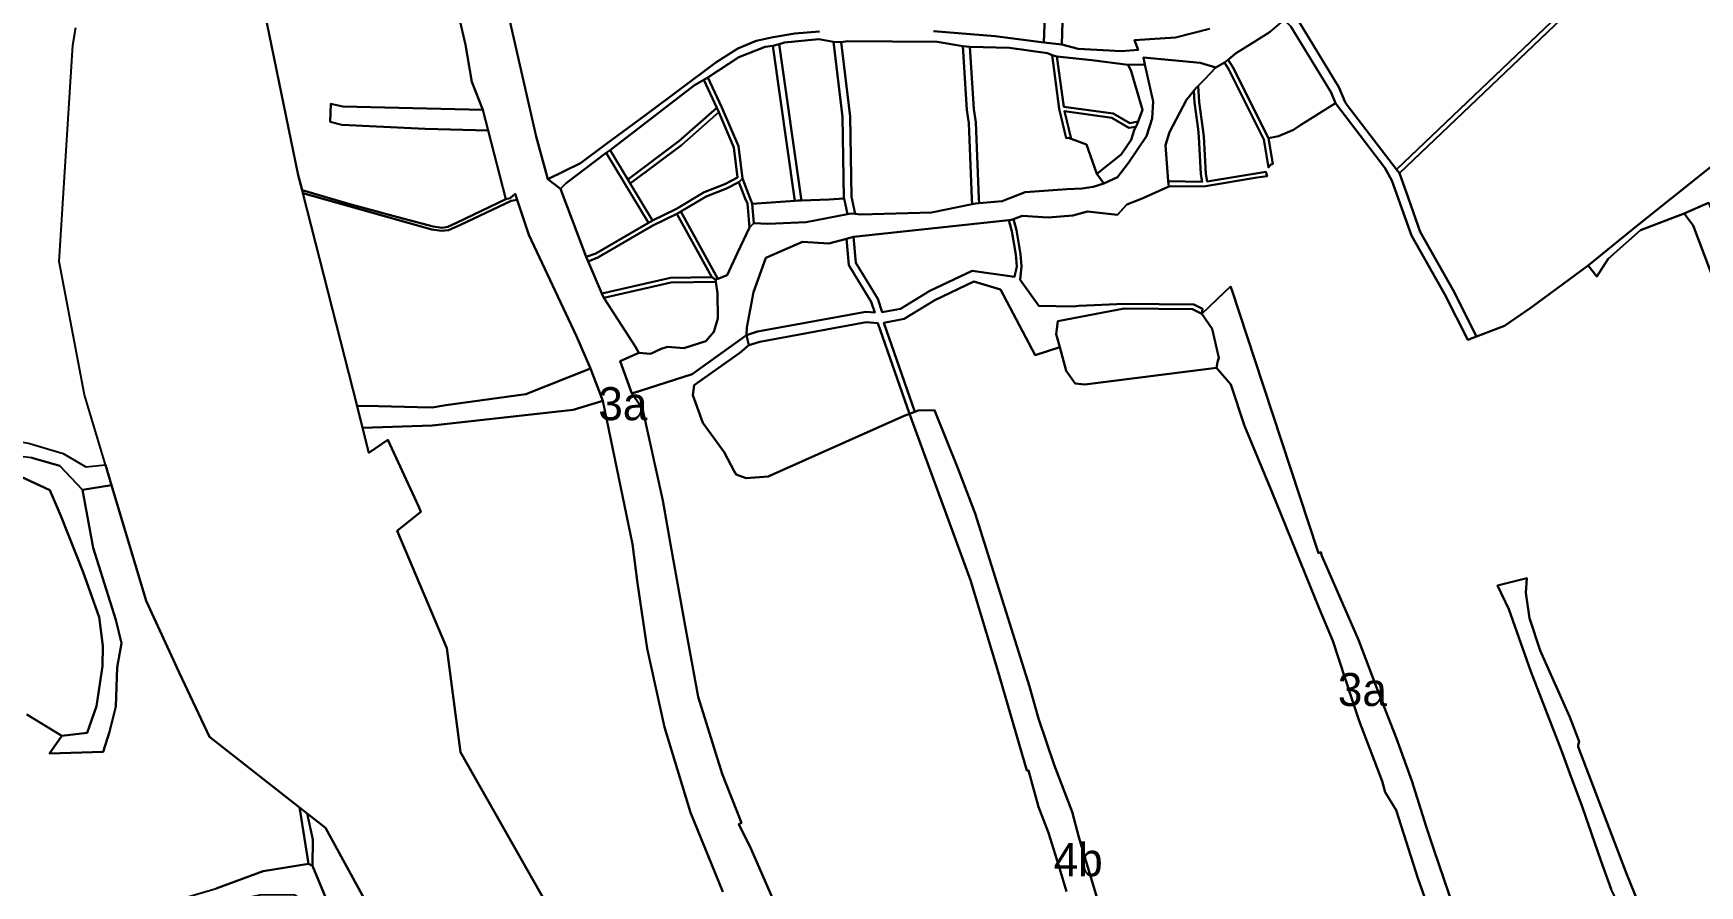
# Model space of a CAD drawing. Extents: x 548434 to 553028, y 1835063 to 1842282.
# Drawn here: x 551456.4 to 551809.3, y 1839354.4 to 1839535 of the extents above; entities that cross this region are included whole.
import ezdxf

# ---------------------------------------------------------------- set-up
doc = ezdxf.new("R2010")
doc.units = 0
for name, color, linetype in [('Level 15', 7, 'Continuous'), ('Level 16', 7, 'Continuous'), ('Level 23', 7, 'Continuous')]:
    doc.layers.add(name, color=color, linetype=linetype)

msp = doc.modelspace()

# ---------------------------------------------------------------- linework, layer by layer
at = {"layer": 'Level 16'}
for points in [[(551500.73, 1839561.96), (551512.46, 1839504.96), (551513.2799, 1839501.7412), (551513.4381, 1839501.1201), (551524.9278, 1839456.0113), (551526.0994, 1839451.4115), (551527.46, 1839446.07), (551531.49, 1839448.84), (551537.9231, 1839434.7665), (551538.47, 1839433.57), (551533.46, 1839429.59), (551543.93, 1839404.69), (551546.85, 1839382.66), (551573.59, 1839335.46)], [(551538.87, 1839328.94), (551518.25, 1839366.66), (551514.3867, 1839369.6815), (551512.7719, 1839370.9445), (551493.65, 1839385.9), (551487.26, 1839399.53), (551480.26, 1839414.72), (551472.9228, 1839439.2298), (551471.6329, 1839443.5386), (551467.1863, 1839458.3924), (551461.81, 1839486.66), (551464.76, 1839532.45), (551465.3433, 1839536.2289)], [(551602.44, 1839353.1), (551595.54, 1839369.9), (551590.08, 1839387.95), (551586.38, 1839404.63), (551584.36, 1839418.49), (551583.27, 1839426.73), (551576.98, 1839457.1), (551574.4, 1839463.99), (551571.42, 1839470.84), (551561.34, 1839492.3), (551558.87, 1839499.67), (551558.428, 1839500.967), (551557.336, 1839500.028), (551556.45, 1839499.84), (551552.74, 1839514.39), (551551.56, 1839518.76), (551549.22, 1839524.69), (551547.874, 1839532.568), (551546.53, 1839538.36)], [(551556.86, 1839539.49), (551562.85, 1839513.14), (551565.35, 1839504.07), (551568, 1839502.06), (551573.48, 1839487.6), (551573.86, 1839486.67), (551576.75, 1839479.87), (551577.23, 1839478.95), (551583.93, 1839468.57), (551584.61, 1839467.25), (551580.63, 1839465.55), (551583.14, 1839458.67), (551585.41, 1839455.5), (551589.67, 1839435.99), (551591.53, 1839425.56), (551591.53, 1839425.55), (551594.4, 1839409.47), (551597.17, 1839394.4), (551602.25, 1839378.1), (551606.37, 1839367.68), (551605.81, 1839367.43), (551608.41, 1839362.11), (551613.72, 1839349.95)], [(551755.08, 1839340.78), (551749.67, 1839355.76), (551745.03, 1839370.38), (551742.72, 1839374.22), (551742.03, 1839376.53), (551737.2, 1839389.34), (551735.53, 1839394.16), (551731.64, 1839406.26), (551728.77, 1839412.98), (551718.78, 1839437.7), (551712.89, 1839451.82), (551710.01, 1839460.55), (551706.95, 1839464.12), (551707.18, 1839465.28), (551707.45, 1839466.26), (551706.05, 1839472.39), (551703.86, 1839475.55), (551708.6453, 1839480.1066), (551709.9511, 1839481.35), (551710.2636, 1839480.3999), (551715.0546, 1839465.8314), (551728.3381, 1839425.439), (551728.59, 1839424.83), (551729.06, 1839425.06), (551729.29, 1839424.25), (551737.04, 1839406.44), (551740.93, 1839396.21), (551745.12, 1839385.58), (551748.32, 1839376.63), (551751.38, 1839366.95), (551752.91, 1839362.25), (551758.38, 1839346.29)], [(551675.17, 1839353.12), (551673.51, 1839358.83), (551671.42, 1839365.56), (551669.3, 1839371.12), (551667.14, 1839378.79), (551666.78, 1839378.76), (551660.5, 1839400.38), (551654.87, 1839419.15), (551641.92, 1839454.33), (551643.05, 1839454.76), (551643.75, 1839455.04), (551647.24, 1839455.14), (551652.19, 1839442.87), (551655.87, 1839433.25), (551667.33, 1839396.56), (551669.27, 1839389.79), (551672.62, 1839379.98), (551676.41, 1839370.02), (551677.79, 1839364.67), (551684.71, 1839341.54)]]:
    msp.add_lwpolyline(points, dxfattribs=at)
msp.add_lwpolyline([(551855.2, 1839362.02), (551850.78, 1839357.52), (551845.39, 1839376.79), (551829.64, 1839431.29), (551826.45, 1839442.84), (551823.21, 1839453.24), (551813.91, 1839478.36), (551807.94, 1839494.23), (551806.04, 1839496.78), (551811.1889, 1839499.0587), (551812.48, 1839495.95), (551820.15, 1839474.85), (551825.39, 1839459.11), (551827.5, 1839453.37), (551833.19, 1839435.42), (551848.93, 1839379.84), (551849.04, 1839379.62), (551853.97, 1839363.18), (551854.51, 1839362.34)], close=True, dxfattribs=at)
at = {"layer": 'Level 23'}
for points in [[(551803.235, 1839561.632), (551745.11, 1839506.163), (551734.61, 1839519.779), (551734.241, 1839520.367), (551732.882, 1839523.557), (551724.309, 1839537.656), (551722.6, 1839539.33), (551737.68, 1839555.69), (551741.16, 1839560.3), (551761.89, 1839581.77), (551773.25, 1839592.71), (551790.91, 1839574.54)], [(551670.39, 1839533.07), (551671.73, 1839568.71), (551675.24, 1839568.77), (551674.19, 1839532.59)], [(551803.97, 1839560.95), (551745.7, 1839505.34), (551745.11, 1839506.163), (551803.235, 1839561.632)], [(551803.97, 1839560.95), (551830.4, 1839538.88), (551837.68, 1839532.9), (551839.73, 1839530.55), (551841.6, 1839526.43), (551835.38, 1839517.34), (551818.28, 1839512), (551803.27, 1839500), (551796.27, 1839494.4), (551785.68, 1839485.78), (551773.58, 1839476.89), (551767.99, 1839472.98), (551762.06, 1839470.77), (551757.1, 1839480.54), (551750.14, 1839492.91), (551747.6, 1839500), (551745.7, 1839505.34)], [(551721.23, 1839537.87), (551722.731, 1839536.404), (551731.24, 1839522.42), (551732.2, 1839520.15), (551724.64, 1839515.47), (551723.26, 1839514.52), (551720.13, 1839513.19), (551717.95, 1839512.74), (551710.445, 1839527.797), (551709.45, 1839529.36), (551710.99, 1839530.73), (551714.5, 1839532.89), (551718.32, 1839535.33), (551720.64, 1839537.25)], [(551745.7, 1839505.34), (551747.6, 1839500), (551750.14, 1839492.91), (551757.1, 1839480.54), (551762.06, 1839470.77), (551760.18, 1839470.07), (551755.3, 1839479.65), (551748.28, 1839492.18), (551744.11, 1839503.83), (551742.65, 1839506.49), (551732.2, 1839520.15), (551731.24, 1839522.42), (551722.731, 1839536.404), (551721.23, 1839537.87), (551722.6, 1839539.33), (551724.309, 1839537.656), (551732.882, 1839523.557), (551734.241, 1839520.367), (551734.61, 1839519.779), (551745.11, 1839506.163)], [(551618.34, 1839499.57), (551617.64, 1839499.52), (551617.57, 1839500), (551613, 1839532.34), (551614.37, 1839532.66), (551618.99, 1839500), (551619.04, 1839499.59)], [(551624.93, 1839499.77), (551619.04, 1839499.59), (551618.99, 1839500), (551614.37, 1839532.66), (551615.48, 1839533.01), (551622.76, 1839533.74), (551625.83, 1839533.15), (551627.771, 1839517.277), (551628.06, 1839500.15), (551628.1, 1839500)], [(551629.62, 1839496.82), (551628.83, 1839496.67), (551628.1, 1839500), (551628.06, 1839500.15), (551627.771, 1839517.277), (551625.83, 1839533.15), (551627.45, 1839533.12), (551629.37, 1839517.38), (551629.66, 1839500.34), (551630.46, 1839496.73)], [(551631.59, 1839496.61), (551630.46, 1839496.73), (551629.66, 1839500.34), (551629.37, 1839517.38), (551627.45, 1839533.12), (551628.78, 1839533.3), (551647.77, 1839533.16), (551653.21, 1839532.27), (551654.08, 1839518.77), (551654.51, 1839515.94), (551655.16, 1839500), (551655.22, 1839498.76), (551646.59, 1839497.03)], [(551691.81, 1839528.35), (551691.49, 1839529.89), (551703.54, 1839528.74), (551706.81, 1839527.77), (551704.45, 1839525.18), (551703.09, 1839523.84), (551702.62, 1839523.37), (551702.16, 1839522.79), (551700.61, 1839520.88), (551697, 1839514.03), (551696.18, 1839511.25), (551696.75, 1839503.66), (551696.84, 1839502.52), (551691.22, 1839500), (551688, 1839498.7), (551686.03, 1839496.51), (551679.67, 1839497.25), (551676.57, 1839496.35), (551671.33, 1839495.96), (551665.81, 1839496.29), (551663.95, 1839495.64), (551663.48, 1839495.47), (551662.99, 1839495.37), (551630.07, 1839491.84), (551628.6, 1839491.46), (551624.84, 1839490.46), (551619.25, 1839490.81), (551611.52, 1839487.42), (551608.93, 1839480.12), (551607.47, 1839472.64), (551607.41, 1839471.03), (551595.88, 1839462.79), (551583.14, 1839458.67), (551580.63, 1839465.55), (551584.61, 1839467.25), (551587.09, 1839467.1), (551589.36, 1839468.11), (551590.68, 1839468.58), (551594.12, 1839468.24), (551598.81, 1839469.74), (551600.49, 1839471.75), (551601.35, 1839474.54), (551601.26, 1839479.9), (551600.95, 1839482.31), (551600.89, 1839482.81), (551601.36, 1839482.99), (551603.33, 1839483.74), (551605.48, 1839488.49), (551608.07, 1839493.87), (551608.99, 1839494.73), (551611.93, 1839494.59), (551620.08, 1839494.96), (551628.83, 1839496.67), (551629.62, 1839496.82), (551630.46, 1839496.73), (551631.59, 1839496.61), (551646.59, 1839497.03), (551655.22, 1839498.76), (551655.96, 1839498.91), (551656.71, 1839498.98), (551661.54, 1839499.45), (551662.98, 1839500), (551666.46, 1839501.33), (551675.31, 1839501.93), (551678.5, 1839502.12), (551680.83, 1839502.44), (551683.07, 1839503.13), (551685.97, 1839504.49), (551688.35, 1839507.53), (551692.13, 1839513.19), (551693.33, 1839516.92), (551693.56, 1839520.51)], [(551617.64, 1839499.52), (551608.61, 1839498.85), (551608.6, 1839498.92), (551608.19, 1839500), (551606.57, 1839504.25), (551605.73, 1839511.07), (551602.2, 1839519.26), (551599.25, 1839525.64), (551605.8, 1839529.91), (551611.36, 1839532.14), (551613, 1839532.34), (551617.57, 1839500)], [(551654.72, 1839532.13), (551655.58, 1839518.89), (551656, 1839516.17), (551656.66, 1839500), (551656.71, 1839498.98), (551655.96, 1839498.91), (551655.22, 1839498.76), (551655.16, 1839500), (551654.51, 1839515.94), (551654.08, 1839518.77), (551653.21, 1839532.27)], [(551681.63, 1839505.22), (551683.07, 1839503.13), (551680.83, 1839502.44), (551678.5, 1839502.12), (551675.31, 1839501.93), (551666.46, 1839501.33), (551661.54, 1839499.45), (551656.71, 1839498.98), (551656.66, 1839500), (551656, 1839516.17), (551655.58, 1839518.89), (551654.72, 1839532.13), (551663.15, 1839531.9), (551671.17, 1839530.78), (551672.13, 1839530.34), (551673.65, 1839518.96), (551675.11, 1839512.8), (551675.61, 1839512.85), (551676.17, 1839512.64), (551679.41, 1839511.41)], [(551690.19, 1839515.73), (551689.89, 1839515.17), (551688.371, 1839514.974), (551684.791, 1839517.106), (551674.791, 1839518.482), (551676.17, 1839512.64), (551675.61, 1839512.85), (551675.11, 1839512.8), (551673.65, 1839518.96), (551672.13, 1839530.34), (551673.18, 1839530.04), (551674.606, 1839519.387), (551685.098, 1839518.015), (551688.578, 1839515.929), (551690.39, 1839516.27)], [(551691.31, 1839518.79), (551690.39, 1839516.27), (551688.578, 1839515.929), (551685.098, 1839518.015), (551674.606, 1839519.387), (551673.18, 1839530.04), (551680.58, 1839529.29), (551688.26, 1839528.33), (551688.9, 1839526.93)], [(551709.575, 1839527.303), (551708.63, 1839528.78), (551709.45, 1839529.36), (551710.445, 1839527.797), (551717.95, 1839512.74), (551718.9, 1839507.31), (551718.42, 1839507.13), (551718.01, 1839506.55), (551716.98, 1839512.48)], [(551599.25, 1839525.64), (551602.2, 1839519.26), (551605.73, 1839511.07), (551606.57, 1839504.25), (551605.8121, 1839503.4446), (551605.81, 1839503.45), (551603.2, 1839502.12), (551598.87, 1839500.44), (551598.14, 1839500), (551593.53, 1839497.21), (551592.65, 1839496.73), (551587.56, 1839494.23), (551575.93, 1839487.46), (551573.86, 1839486.67), (551573.48, 1839487.6), (551575.495, 1839488.363), (551586.639, 1839494.846), (551587.521, 1839495.322), (551592.622, 1839497.83), (551598.43, 1839501.34), (551602.81, 1839503.05), (551605.54, 1839504.43), (551604.75, 1839510.81), (551601.54, 1839518.27), (551601.139, 1839519.178), (551598.39, 1839525.11)], [(551691.81, 1839528.35), (551693.56, 1839520.51), (551693.33, 1839516.92), (551692.13, 1839513.19), (551688.35, 1839507.53), (551685.97, 1839504.49), (551683.07, 1839503.13), (551681.63, 1839505.22), (551686.81, 1839509.29), (551688.88, 1839512.38), (551689.51, 1839514.47), (551689.89, 1839515.17), (551690.19, 1839515.73), (551690.39, 1839516.27), (551691.31, 1839518.79), (551688.9, 1839526.93), (551688.26, 1839528.33)], [(551598.39, 1839525.11), (551601.139, 1839519.178), (551593.102, 1839512.146), (551582.275, 1839503.99), (551578.53, 1839510.26), (551596.43, 1839523.97)], [(551703.96, 1839503.53), (551696.75, 1839503.66), (551696.18, 1839511.25), (551697, 1839514.03), (551700.61, 1839520.88), (551702.16, 1839522.79), (551702.31, 1839520.35), (551703.09, 1839514.68), (551703.26, 1839513.06), (551703.68, 1839505.11)], [(551703.09, 1839523.84), (551703.31, 1839520.43), (551704.09, 1839514.75), (551704.26, 1839513.14), (551704.68, 1839505.23), (551704.96, 1839503.6), (551717.4, 1839505.67), (551717.69, 1839504.73), (551715.57, 1839504.43), (551704.66, 1839502.58), (551696.84, 1839502.52), (551696.75, 1839503.66), (551703.96, 1839503.53), (551703.68, 1839505.11), (551703.26, 1839513.06), (551703.09, 1839514.68), (551702.31, 1839520.35), (551702.16, 1839522.79), (551702.62, 1839523.37)], [(551551.56, 1839518.76), (551552.74, 1839514.39), (551539.34, 1839514.74), (551521.7, 1839515.57), (551519.21, 1839516.2), (551519.4, 1839520.07), (551521.891, 1839519.493)], [(551593.64, 1839511.3), (551582.776, 1839503.18), (551582.275, 1839503.99), (551593.102, 1839512.146), (551601.139, 1839519.178), (551601.54, 1839518.27)], [(551686.81, 1839509.29), (551681.63, 1839505.22), (551679.41, 1839511.41), (551676.17, 1839512.64), (551674.791, 1839518.482), (551684.791, 1839517.106), (551688.371, 1839514.974), (551689.89, 1839515.17), (551689.51, 1839514.47), (551688.88, 1839512.38)], [(551601.54, 1839518.27), (551604.75, 1839510.81), (551605.54, 1839504.43), (551602.81, 1839503.05), (551598.43, 1839501.34), (551592.622, 1839497.83), (551587.521, 1839495.322), (551582.776, 1839503.18), (551593.64, 1839511.3)], [(551577.73, 1839509.65), (551586.639, 1839494.846), (551575.495, 1839488.363), (551573.48, 1839487.6), (551568, 1839502.06), (551569.23, 1839503.2)], [(551582.776, 1839503.18), (551587.521, 1839495.322), (551586.639, 1839494.846), (551577.73, 1839509.65), (551578.53, 1839510.26), (551582.275, 1839503.99)], [(551556.45, 1839499.84), (551557.336, 1839500.028), (551558.428, 1839500.967), (551558.87, 1839499.67), (551557.57, 1839499.49), (551546.84, 1839494.4), (551544.33, 1839493.26), (551542.83, 1839493.13), (551540.78, 1839493.41), (551513.4381, 1839501.1201), (551513.2799, 1839501.7412), (551522.93, 1839498.96), (551532.54, 1839496.3), (551541.07, 1839494.03), (551542.97, 1839493.77), (551544.17, 1839493.97), (551546.14, 1839494.88)], [(551526.71, 1839456.04), (551524.9278, 1839456.0113), (551513.4381, 1839501.1201), (551540.78, 1839493.41), (551542.83, 1839493.13), (551544.33, 1839493.26), (551546.84, 1839494.4), (551557.57, 1839499.49), (551558.87, 1839499.67), (551561.34, 1839492.3), (551571.42, 1839470.84), (551574.4, 1839463.99), (551560.68, 1839458.52), (551543.73, 1839456.21), (551540.82, 1839455.68), (551537.76, 1839455.79)], [(551605.8121, 1839503.4446), (551607.17, 1839500), (551607.6, 1839498.9), (551608.07, 1839493.87), (551605.48, 1839488.49), (551603.33, 1839483.74), (551601.36, 1839482.99), (551593.53, 1839497.21), (551598.14, 1839500), (551598.87, 1839500.44), (551603.2, 1839502.12), (551605.81, 1839503.45)], [(551608.61, 1839498.85), (551608.99, 1839494.73), (551608.07, 1839493.87), (551607.6, 1839498.9), (551607.17, 1839500), (551605.8121, 1839503.4446), (551606.57, 1839504.25), (551608.19, 1839500), (551608.6, 1839498.92)], [(551628.1, 1839500), (551628.83, 1839496.67), (551620.08, 1839494.96), (551611.93, 1839494.59), (551608.99, 1839494.73), (551608.61, 1839498.85), (551617.64, 1839499.52), (551618.34, 1839499.57), (551619.04, 1839499.59), (551624.93, 1839499.77)], [(551855.2, 1839362.02), (551850.78, 1839357.52), (551845.39, 1839376.79), (551829.64, 1839431.29), (551826.45, 1839442.84), (551823.21, 1839453.24), (551813.91, 1839478.36), (551807.94, 1839494.23), (551806.04, 1839496.78), (551811.1889, 1839499.0587), (551812.48, 1839495.95), (551820.15, 1839474.85), (551825.39, 1839459.11), (551827.5, 1839453.37), (551833.19, 1839435.42), (551848.93, 1839379.84), (551849.04, 1839379.62), (551853.97, 1839363.18), (551854.51, 1839362.34)], [(551592.65, 1839496.73), (551600.05, 1839483.3), (551591.3, 1839483.21), (551576.75, 1839479.87), (551573.86, 1839486.67), (551575.93, 1839487.46), (551587.56, 1839494.23)], [(551593.53, 1839497.21), (551601.36, 1839482.99), (551600.89, 1839482.81), (551600.05, 1839483.3), (551592.65, 1839496.73)], [(551703.99, 1839476.6), (551703.86, 1839475.55), (551701.89, 1839476.54), (551687.38, 1839476.65), (551673.39, 1839473.98), (551673.02, 1839471.24), (551673.76, 1839468.49), (551668.57, 1839466.78), (551661.25, 1839480.71), (551655.555, 1839482.366), (551647.284, 1839478.451), (551640.841, 1839474.522), (551636.482, 1839473.622), (551643.05, 1839454.76), (551641.92, 1839454.33), (551635.221, 1839473.594), (551632.757, 1839473.78), (551610.27, 1839469.641), (551607.917, 1839468.88), (551607.41, 1839471.03), (551609.73, 1839471.779), (551632.663, 1839476), (551634.588, 1839475.812), (551633.835, 1839478.083), (551629.088, 1839485.859), (551628.6, 1839491.46), (551630.07, 1839491.84), (551630.55, 1839486.34), (551635.21, 1839478.72), (551636.15, 1839475.87), (551640.02, 1839476.6), (551646.24, 1839480.39), (551655.21, 1839484.63), (551664.19, 1839483.41), (551664.69, 1839485.55), (551664.48, 1839488.11), (551663.6, 1839493.03), (551662.99, 1839495.37), (551663.48, 1839495.47), (551663.95, 1839495.64), (551664.58, 1839493.27), (551665.48, 1839488.22), (551665.69, 1839485.63), (551665.37, 1839482.77), (551669.37, 1839477.22), (551676.68, 1839477.09), (551677.8, 1839477.21), (551687.47, 1839477.65), (551702.132, 1839477.538)], [(551662.99, 1839495.37), (551663.6, 1839493.03), (551664.48, 1839488.11), (551664.69, 1839485.55), (551664.19, 1839483.41), (551655.21, 1839484.63), (551646.24, 1839480.39), (551640.02, 1839476.6), (551636.15, 1839475.87), (551635.21, 1839478.72), (551630.55, 1839486.34), (551630.07, 1839491.84)], [(551628.6, 1839491.46), (551629.088, 1839485.859), (551633.835, 1839478.083), (551634.588, 1839475.812), (551632.663, 1839476), (551609.73, 1839471.779), (551607.41, 1839471.03), (551607.47, 1839472.64), (551608.93, 1839480.12), (551611.52, 1839487.42), (551619.25, 1839490.81), (551624.84, 1839490.46)], [(551589.28, 1839481.7), (551577.23, 1839478.95), (551576.75, 1839479.87), (551591.3, 1839483.21), (551600.05, 1839483.3), (551600.89, 1839482.81), (551600.95, 1839482.31), (551591.42, 1839482.211)], [(551600.95, 1839482.31), (551601.26, 1839479.9), (551601.35, 1839474.54), (551600.49, 1839471.75), (551598.81, 1839469.74), (551594.12, 1839468.24), (551590.68, 1839468.58), (551589.36, 1839468.11), (551587.09, 1839467.1), (551584.61, 1839467.25), (551583.93, 1839468.57), (551577.23, 1839478.95), (551589.28, 1839481.7), (551591.42, 1839482.211)], [(551703.86, 1839475.55), (551706.05, 1839472.39), (551707.45, 1839466.26), (551707.18, 1839465.28), (551706.95, 1839464.12), (551679.05, 1839460.6), (551677.05, 1839460.76), (551675.1, 1839463.5), (551673.76, 1839468.49), (551673.02, 1839471.24), (551673.39, 1839473.98), (551687.38, 1839476.65), (551701.89, 1839476.54)], [(551606.035, 1839467.279), (551607.917, 1839468.88), (551610.27, 1839469.641), (551632.757, 1839473.78), (551635.221, 1839473.594), (551641.92, 1839454.33), (551640.82, 1839453.95), (551622.58, 1839445.8), (551612.04, 1839441.09), (551607.33, 1839440.72), (551605.26, 1839441.48), (551604.84, 1839442.2), (551602.68, 1839446.26), (551598.18, 1839452.44), (551596.08, 1839458.29), (551596.34, 1839460.414)], [(551574.4, 1839463.99), (551576.98, 1839457.1), (551570.69, 1839455.22), (551540.84, 1839451.9), (551526.0994, 1839451.4115), (551524.9278, 1839456.0113), (551526.71, 1839456.04), (551537.76, 1839455.79), (551540.82, 1839455.68), (551543.73, 1839456.21), (551560.68, 1839458.52)], [(551472.9228, 1839439.2298), (551466.76, 1839438.27), (551462, 1839443.32), (551456.07, 1839445.07), (551446.18, 1839446.2), (551441.17, 1839445.68), (551423.92, 1839428.85), (551415.66, 1839424.86), (551407.2, 1839417.68), (551404.91, 1839412.88), (551403.31, 1839415.39), (551410.28, 1839424.12), (551412.42, 1839427.36), (551423.26, 1839433.4), (551433.5, 1839443.54), (551437.48, 1839448.09), (551444.06, 1839450), (551455.32, 1839448.14), (551462.67, 1839445.92), (551467.52, 1839443.12), (551471.6329, 1839443.5386)], [(551803.87, 1839331.33), (551800.5, 1839329.62), (551799.06, 1839333.81), (551794.07, 1839346.52), (551790.54, 1839353.64), (551788.35, 1839359.74), (551784.42, 1839371.18), (551781.82, 1839378.13), (551780.14, 1839382.82), (551773.52, 1839399.77), (551768.87, 1839412.98), (551766.49, 1839417.96), (551772.72, 1839419.57), (551772.48, 1839416.46), (551773.23, 1839411.1), (551775.51, 1839404.18), (551781.8, 1839390.07), (551783.81, 1839384.93), (551783.55, 1839384.15), (551783.54, 1839383.79), (551793.85, 1839356.76), (551797.9, 1839346.85)], [(551514.3867, 1839369.6815), (551515.6, 1839364.18), (551515.52, 1839358.58), (551514.68, 1839359.04), (551512.86, 1839370.2), (551512.7719, 1839370.9445)], [(551612.87, 1839194.81), (551609.806, 1839190.9269), (551598.21, 1839208.91), (551594.41, 1839214.45), (551586.56, 1839226.63), (551583.48, 1839231.72), (551579.4, 1839237.67), (551566.15, 1839258.42), (551561.78, 1839265.11), (551558.55, 1839270.87), (551550.25, 1839283.31), (551536.17, 1839309.76), (551530.1, 1839322.89), (551523.82, 1839338.54), (551520.3018, 1839347.0345), (551515.52, 1839358.58), (551515.6, 1839364.18), (551514.3867, 1839369.6815), (551518.25, 1839366.66), (551538.87, 1839328.94), (551559.93, 1839289.66), (551579.77, 1839255.14)], [(551515.52, 1839358.58), (551520.3018, 1839347.0345), (551514.8012, 1839349.0171), (551514.7945, 1839349.0144), (551513.91, 1839351.2), (551511.66, 1839352.4), (551504.67, 1839352.47), (551500, 1839351.46), (551498.22, 1839351.08), (551492.02, 1839346.36), (551468.17, 1839334.25), (551467.49, 1839333.56), (551466.06, 1839336.7663), (551472.1, 1839339.46), (551476.04, 1839342.68), (551480.51, 1839345.56), (551488.61, 1839351.86), (551495.08, 1839353.8), (551505.08, 1839357.46), (551514.68, 1839359.04)]]:
    msp.add_lwpolyline(points, close=True, dxfattribs=at)
for points in [[(551671.73, 1839568.71), (551670.39, 1839533.07), (551660.06, 1839534.4), (551647.01, 1839535.46)], [(551705.516, 1839535.95), (551698.3, 1839534.07), (551689.611, 1839533.502), (551690.35, 1839531.45), (551686.87, 1839531.19), (551677.7, 1839531.69), (551674.19, 1839532.59), (551675.24, 1839568.77)], [(551546.53, 1839538.36), (551547.874, 1839532.568), (551549.22, 1839524.69), (551551.56, 1839518.76), (551521.891, 1839519.493), (551519.4, 1839520.07), (551519.21, 1839516.2), (551521.7, 1839515.57), (551539.34, 1839514.74), (551552.74, 1839514.39), (551556.45, 1839499.84), (551546.14, 1839494.88), (551544.17, 1839493.97), (551542.97, 1839493.77), (551541.07, 1839494.03), (551532.54, 1839496.3), (551522.93, 1839498.96), (551513.2799, 1839501.7412), (551512.46, 1839504.96), (551500.73, 1839561.96)], [(551500.73, 1839561.96), (551512.46, 1839504.96), (551513.2799, 1839501.7412), (551513.4381, 1839501.1201), (551524.9278, 1839456.0113), (551526.0994, 1839451.4115), (551527.46, 1839446.07), (551531.49, 1839448.84), (551537.9231, 1839434.7665), (551538.47, 1839433.57), (551533.46, 1839429.59), (551543.93, 1839404.69), (551546.85, 1839382.66), (551573.59, 1839335.46)], [(551538.87, 1839328.94), (551518.25, 1839366.66), (551514.3867, 1839369.6815), (551512.7719, 1839370.9445), (551493.65, 1839385.9), (551487.26, 1839399.53), (551480.26, 1839414.72), (551472.9228, 1839439.2298), (551471.6329, 1839443.5386), (551467.1863, 1839458.3924), (551461.81, 1839486.66), (551464.76, 1839532.45), (551465.3433, 1839536.2289)], [(551602.44, 1839353.1), (551595.54, 1839369.9), (551590.08, 1839387.95), (551586.38, 1839404.63), (551584.36, 1839418.49), (551583.27, 1839426.73), (551576.98, 1839457.1), (551574.4, 1839463.99), (551571.42, 1839470.84), (551561.34, 1839492.3), (551558.87, 1839499.67), (551558.428, 1839500.967), (551557.336, 1839500.028), (551556.45, 1839499.84), (551552.74, 1839514.39), (551551.56, 1839518.76), (551549.22, 1839524.69), (551547.874, 1839532.568), (551546.53, 1839538.36)], [(551556.86, 1839539.49), (551562.85, 1839513.14), (551565.35, 1839504.07), (551568, 1839502.06), (551573.48, 1839487.6), (551573.86, 1839486.67), (551576.75, 1839479.87), (551577.23, 1839478.95), (551583.93, 1839468.57), (551584.61, 1839467.25), (551580.63, 1839465.55), (551583.14, 1839458.67), (551585.41, 1839455.5), (551589.67, 1839435.99), (551591.53, 1839425.56), (551591.53, 1839425.55), (551594.4, 1839409.47), (551597.17, 1839394.4), (551602.25, 1839378.1), (551606.37, 1839367.68), (551605.81, 1839367.43), (551608.41, 1839362.11), (551613.72, 1839349.95)], [(551622.89, 1839535.37), (551617.65, 1839534.94), (551613.09, 1839534.2), (551609.5, 1839533.37), (551605.61, 1839531.77), (551600.92, 1839528.77), (551585.81, 1839517.52), (551577.81, 1839511.62), (551572.26, 1839507.48), (551565.35, 1839504.07), (551562.85, 1839513.14), (551556.86, 1839539.49)], [(551718.32, 1839535.33), (551714.5, 1839532.89), (551710.99, 1839530.73), (551709.45, 1839529.36), (551708.63, 1839528.78), (551706.81, 1839527.77), (551703.54, 1839528.74), (551691.49, 1839529.89), (551691.81, 1839528.35), (551688.26, 1839528.33), (551680.58, 1839529.29), (551673.18, 1839530.04), (551672.13, 1839530.34), (551671.17, 1839530.78), (551663.15, 1839531.9), (551654.72, 1839532.13), (551653.21, 1839532.27), (551647.77, 1839533.16), (551628.78, 1839533.3), (551627.45, 1839533.12), (551625.83, 1839533.15), (551622.76, 1839533.74), (551615.48, 1839533.01), (551614.37, 1839532.66), (551613, 1839532.34), (551611.36, 1839532.14), (551605.8, 1839529.91), (551599.25, 1839525.64), (551598.39, 1839525.11), (551596.43, 1839523.97), (551578.53, 1839510.26), (551577.73, 1839509.65), (551569.23, 1839503.2), (551568, 1839502.06), (551565.35, 1839504.07), (551572.26, 1839507.48), (551577.81, 1839511.62), (551585.81, 1839517.52), (551600.92, 1839528.77), (551605.61, 1839531.77), (551609.5, 1839533.37), (551613.09, 1839534.2), (551617.65, 1839534.94), (551622.89, 1839535.37)], [(551647.01, 1839535.46), (551660.06, 1839534.4), (551670.39, 1839533.07), (551674.19, 1839532.59), (551677.7, 1839531.69), (551686.87, 1839531.19), (551690.35, 1839531.45), (551689.611, 1839533.502), (551698.3, 1839534.07), (551705.516, 1839535.95)], [(551758.38, 1839346.29), (551752.91, 1839362.25), (551751.38, 1839366.95), (551748.32, 1839376.63), (551745.12, 1839385.58), (551740.93, 1839396.21), (551737.04, 1839406.44), (551729.29, 1839424.25), (551729.06, 1839425.06), (551728.59, 1839424.83), (551728.3381, 1839425.439), (551715.0546, 1839465.8314), (551710.2636, 1839480.3999), (551709.9511, 1839481.35), (551708.6453, 1839480.1066), (551703.86, 1839475.55), (551703.99, 1839476.6), (551702.132, 1839477.538), (551687.47, 1839477.65), (551677.8, 1839477.21), (551676.68, 1839477.09), (551669.37, 1839477.22), (551665.37, 1839482.77), (551665.69, 1839485.63), (551665.48, 1839488.22), (551664.58, 1839493.27), (551663.95, 1839495.64), (551665.81, 1839496.29), (551671.33, 1839495.96), (551676.57, 1839496.35), (551679.67, 1839497.25), (551686.03, 1839496.51), (551688, 1839498.7), (551691.22, 1839500), (551696.84, 1839502.52), (551704.66, 1839502.58), (551715.57, 1839504.43), (551717.69, 1839504.73), (551717.4, 1839505.67), (551704.96, 1839503.6), (551704.68, 1839505.23), (551704.26, 1839513.14), (551704.09, 1839514.75), (551703.31, 1839520.43), (551703.09, 1839523.84), (551704.45, 1839525.18), (551706.81, 1839527.77), (551708.63, 1839528.78), (551709.575, 1839527.303), (551716.98, 1839512.48), (551718.01, 1839506.55), (551718.42, 1839507.13), (551718.9, 1839507.31), (551717.95, 1839512.74), (551720.13, 1839513.19), (551723.26, 1839514.52), (551724.64, 1839515.47), (551732.2, 1839520.15), (551742.65, 1839506.49), (551744.11, 1839503.83), (551748.28, 1839492.18), (551755.3, 1839479.65), (551760.18, 1839470.07), (551762.06, 1839470.77), (551767.99, 1839472.98), (551773.58, 1839476.89), (551785.68, 1839485.78), (551787.54, 1839483.48), (551789.95, 1839487.18), (551796.8, 1839493.28), (551806.04, 1839496.78), (551807.94, 1839494.23), (551813.91, 1839478.36)], [(551811.1889, 1839499.0587), (551806.04, 1839496.78), (551796.8, 1839493.28), (551789.95, 1839487.18), (551787.54, 1839483.48), (551785.68, 1839485.78), (551796.27, 1839494.4), (551803.27, 1839500), (551818.28, 1839512)], [(551684.71, 1839341.54), (551677.79, 1839364.67), (551676.41, 1839370.02), (551672.62, 1839379.98), (551669.27, 1839389.79), (551667.33, 1839396.56), (551655.87, 1839433.25), (551652.19, 1839442.87), (551647.24, 1839455.14), (551643.75, 1839455.04), (551643.05, 1839454.76), (551636.482, 1839473.622), (551640.841, 1839474.522), (551647.284, 1839478.451), (551655.555, 1839482.366), (551661.25, 1839480.71), (551668.57, 1839466.78), (551673.76, 1839468.49), (551675.1, 1839463.5), (551677.05, 1839460.76), (551679.05, 1839460.6), (551706.95, 1839464.12), (551710.01, 1839460.55), (551712.89, 1839451.82), (551718.78, 1839437.7), (551728.77, 1839412.98), (551731.64, 1839406.26), (551735.53, 1839394.16), (551737.2, 1839389.34), (551742.03, 1839376.53), (551742.72, 1839374.22), (551745.03, 1839370.38), (551749.67, 1839355.76), (551755.08, 1839340.78)], [(551755.08, 1839340.78), (551749.67, 1839355.76), (551745.03, 1839370.38), (551742.72, 1839374.22), (551742.03, 1839376.53), (551737.2, 1839389.34), (551735.53, 1839394.16), (551731.64, 1839406.26), (551728.77, 1839412.98), (551718.78, 1839437.7), (551712.89, 1839451.82), (551710.01, 1839460.55), (551706.95, 1839464.12), (551707.18, 1839465.28), (551707.45, 1839466.26), (551706.05, 1839472.39), (551703.86, 1839475.55), (551708.6453, 1839480.1066), (551709.9511, 1839481.35), (551710.2636, 1839480.3999), (551715.0546, 1839465.8314), (551728.3381, 1839425.439), (551728.59, 1839424.83), (551729.06, 1839425.06), (551729.29, 1839424.25), (551737.04, 1839406.44), (551740.93, 1839396.21), (551745.12, 1839385.58), (551748.32, 1839376.63), (551751.38, 1839366.95), (551752.91, 1839362.25), (551758.38, 1839346.29)], [(551613.72, 1839349.95), (551608.41, 1839362.11), (551605.81, 1839367.43), (551606.37, 1839367.68), (551602.25, 1839378.1), (551597.17, 1839394.4), (551594.4, 1839409.47), (551591.53, 1839425.55), (551591.53, 1839425.56), (551589.67, 1839435.99), (551585.41, 1839455.5), (551583.14, 1839458.67), (551595.88, 1839462.79), (551607.41, 1839471.03), (551607.917, 1839468.88), (551606.035, 1839467.279), (551596.34, 1839460.414), (551596.08, 1839458.29), (551598.18, 1839452.44), (551602.68, 1839446.26), (551604.84, 1839442.2), (551605.26, 1839441.48), (551607.33, 1839440.72), (551612.04, 1839441.09), (551622.58, 1839445.8), (551640.82, 1839453.95), (551641.92, 1839454.33), (551654.87, 1839419.15), (551660.5, 1839400.38), (551666.78, 1839378.76), (551667.14, 1839378.79), (551669.3, 1839371.12), (551671.42, 1839365.56), (551673.51, 1839358.83), (551675.17, 1839353.12)], [(551573.59, 1839335.46), (551546.85, 1839382.66), (551543.93, 1839404.69), (551533.46, 1839429.59), (551538.47, 1839433.57), (551537.9231, 1839434.7665), (551531.49, 1839448.84), (551527.46, 1839446.07), (551526.0994, 1839451.4115), (551540.84, 1839451.9), (551570.69, 1839455.22), (551576.98, 1839457.1), (551583.27, 1839426.73), (551584.36, 1839418.49), (551586.38, 1839404.63), (551590.08, 1839387.95), (551595.54, 1839369.9), (551602.44, 1839353.1)], [(551675.17, 1839353.12), (551673.51, 1839358.83), (551671.42, 1839365.56), (551669.3, 1839371.12), (551667.14, 1839378.79), (551666.78, 1839378.76), (551660.5, 1839400.38), (551654.87, 1839419.15), (551641.92, 1839454.33), (551643.05, 1839454.76), (551643.75, 1839455.04), (551647.24, 1839455.14), (551652.19, 1839442.87), (551655.87, 1839433.25), (551667.33, 1839396.56), (551669.27, 1839389.79), (551672.62, 1839379.98), (551676.41, 1839370.02), (551677.79, 1839364.67), (551684.71, 1839341.54)], [(551456.07, 1839445.07), (551462, 1839443.32), (551466.76, 1839438.27), (551469.01, 1839425.95), (551473.85, 1839410.74), (551475.06, 1839405.8), (551474.11, 1839400.58), (551473.84, 1839392.33), (551472.51, 1839386.96), (551471.15, 1839382.75), (551459.81, 1839382.39), (551462.43, 1839386.12), (551467.77, 1839386.78), (551469.76, 1839392.42), (551471.04, 1839400.92), (551471.06, 1839405.23), (551470.29, 1839411.25), (551466.94, 1839420.78), (551462.21, 1839432.74), (551459.88, 1839438.22), (551452.72, 1839441.51)], [(551452.72, 1839441.51), (551459.88, 1839438.22), (551462.21, 1839432.74), (551466.94, 1839420.78), (551470.29, 1839411.25), (551471.06, 1839405.23), (551471.04, 1839400.92), (551469.76, 1839392.42), (551467.77, 1839386.78), (551462.43, 1839386.12), (551455, 1839390.63)], [(551455, 1839390.63), (551462.43, 1839386.12), (551459.81, 1839382.39), (551471.15, 1839382.75), (551472.51, 1839386.96), (551473.84, 1839392.33), (551474.11, 1839400.58), (551475.06, 1839405.8), (551473.85, 1839410.74), (551469.01, 1839425.95), (551466.76, 1839438.27), (551472.9228, 1839439.2298), (551480.26, 1839414.72), (551487.26, 1839399.53), (551493.65, 1839385.9), (551512.7719, 1839370.9445), (551512.86, 1839370.2), (551514.68, 1839359.04), (551505.08, 1839357.46), (551495.08, 1839353.8)], [(551797.9, 1839346.85), (551793.85, 1839356.76), (551783.54, 1839383.79), (551783.55, 1839384.15), (551783.81, 1839384.93), (551781.8, 1839390.07), (551775.51, 1839404.18), (551773.23, 1839411.1), (551772.48, 1839416.46), (551772.72, 1839419.57), (551766.49, 1839417.96), (551768.87, 1839412.98), (551773.52, 1839399.77), (551780.14, 1839382.82), (551781.82, 1839378.13), (551784.42, 1839371.18), (551788.35, 1839359.74), (551790.54, 1839353.64)]]:
    msp.add_lwpolyline(points, dxfattribs=at)

# ---------------------------------------------------------------- texts
at = {"layer": 'Level 15'}
for s, p in [('3a', (551576.0249, 1839453.0094)), ('3a', (551732.6589, 1839392.447)), ('4b', (551672.464, 1839356.3956))]:
    msp.add_text(s, height=7, dxfattribs=at).set_placement(p)

doc.saveas('drawing.dxf')
